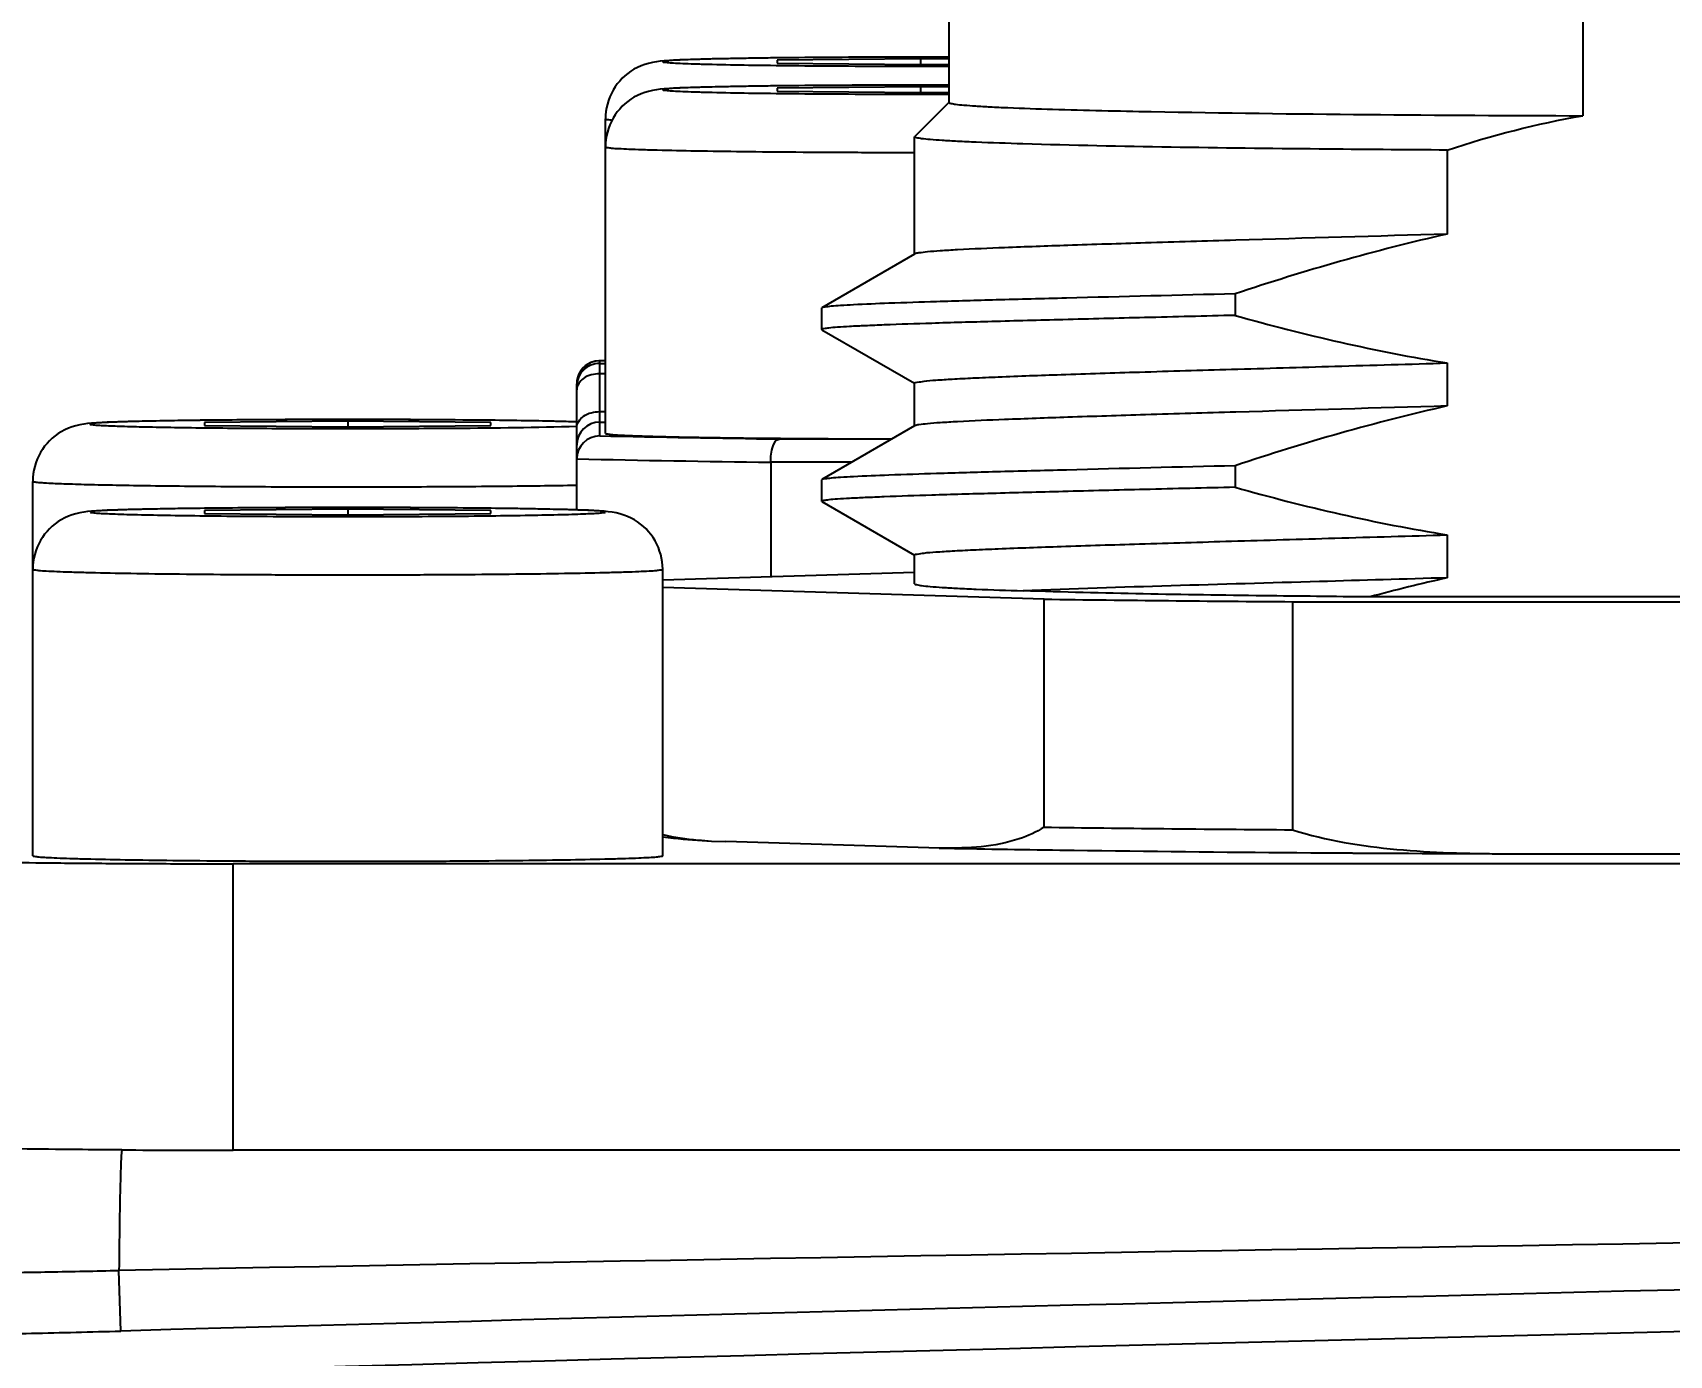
# Model space of a CAD drawing. Header units: millimetres. Extents: x 5828 to 6704, y 123 to 421.
# Drawn here: x 6384.517 to 6385.231, y 277.892 to 278.469 of the extents above; entities that cross this region are included whole.
import ezdxf

# ---------------------------------------------------------------- set-up
doc = ezdxf.new("R2010")
doc.units = ezdxf.units.MM
doc.layers.add('外形图', color=7, linetype='Continuous')
doc.layers.add('尺寸标注', color=7, linetype='Continuous')
doc.styles.add('微软雅黑', font='msyh.ttc', dxfattribs={"height": 1.5})
doc.dimstyles.new('尺寸标注_1_20比例', dxfattribs={"dimtxt": 1.5, "dimasz": 1.25, "dimexe": 0.5, "dimexo": 0.4, "dimgap": 0.5, "dimtad": 1, "dimdec": 1, "dimlfac": 20, "dimdsep": 46, "dimtxsty": '微软雅黑', "dimcen": 0.09, "dimadec": 0, "dimazin": 0, "dimtp": 0.01, "dimtm": 0.01, "dimtfac": 1, "dimtdec": 1, "dimtofl": 0, "dimtmove": 0, "dimatfit": 3, "dimfxl": 1, "dimtolj": 1, "dimarcsym": 0})

# ---------------------------------------------------------------- blocks, each defined once
blk = doc.blocks.new('*D1082')
at = {"layer": 'Defpoints', "color": 0}
for p in [(6409.45448, 284.82291), (6409.45448, 280.40688), (6378.70659, 275.36932)]:
    blk.add_point(p, dxfattribs=at)
at = {"layer": '尺寸标注', "color": 0, "lineweight": -2}
for p, q in [((6378.70659, 275.76932), (6378.70659, 285.32291)), ((6409.45448, 280.80688), (6409.45448, 285.32291)), ((6379.95659, 284.82291), (6408.20448, 284.82291))]:
    blk.add_line(p, q, dxfattribs=at)
at = {"layer": '尺寸标注', "color": 0}
for points in [[(6379.95659, 285.03125), (6379.95659, 284.61458), (6378.70659, 284.82291)], [(6408.20448, 284.61458), (6408.20448, 285.03125), (6409.45448, 284.82291)]]:
    blk.add_solid(points, dxfattribs=at)
at = {"layer": '尺寸标注', "color": 0, "insert": (6394.08053, 286.09453), "char_height": 1.5, "attachment_point": 5, "style": '微软雅黑'}
blk.add_mtext('\\A1;\\A1;{\\fAlibaba PuHuiTi 3.0 55 Regular|b0|i0|c134|p18;615}', dxfattribs=at)

msp = doc.modelspace()

# ---------------------------------------------------------------- linework, layer by layer
at = {"layer": '外形图', "linetype": 'ByBlock'}
for p, q in [((6384.91699, 278.43885), (6384.91699, 278.72881)), ((6385.19364, 278.72302), (6385.19364, 278.43306)), ((6384.90449, 278.45792), (6384.84199, 278.45729)), ((6384.84199, 278.45729), (6384.84199, 278.45603)), ((6384.84199, 278.45603), (6384.90449, 278.4554)), ((6384.90449, 278.45792), (6384.90449, 278.4554)), ((6384.91699, 278.45779), (6384.90449, 278.45792)), ((6384.90449, 278.4554), (6384.91699, 278.45553)), ((6384.90449, 278.4457), (6384.84199, 278.44507)), ((6384.84199, 278.44507), (6384.84199, 278.44381)), ((6384.84199, 278.44381), (6384.90449, 278.44318)), ((6384.91696, 278.43888), (6384.90204, 278.42396)), ((6384.90449, 278.4457), (6384.90449, 278.44318)), ((6384.91699, 278.44558), (6384.90449, 278.4457)), ((6384.90449, 278.44318), (6384.91699, 278.44331)), ((6384.76699, 278.29447), (6384.76699, 278.43166)), ((6384.90199, 278.42386), (6384.90204, 278.42396)), ((6384.90199, 278.37278), (6384.90199, 278.42386)), ((6385.13451, 278.41807), (6385.13451, 278.38143)), ((6384.90199, 278.37269), (6384.86149, 278.34929)), ((6384.90213, 278.37278), (6384.90199, 278.37269)), ((6385.04189, 278.35534), (6385.04189, 278.34596)), ((6384.86149, 278.34929), (6384.8614, 278.34918)), ((6384.8614, 278.33981), (6384.8614, 278.34918)), ((6384.8614, 278.33981), (6384.86149, 278.33969)), ((6384.86149, 278.33969), (6384.90196, 278.31631)), ((6384.76449, 278.32612), (6384.76407, 278.32611)), ((6384.76449, 278.29339), (6384.76449, 278.32612)), ((6384.76699, 278.32612), (6384.76449, 278.32612)), ((6384.76449, 278.32502), (6384.76699, 278.32502)), ((6385.13451, 278.32519), (6385.13451, 278.30644)), ((6384.76699, 278.32045), (6384.76449, 278.32045)), ((6384.75449, 278.26107), (6384.75449, 278.31612)), ((6384.90199, 278.29779), (6384.90199, 278.31629)), ((6384.76449, 278.30395), (6384.76699, 278.30395)), ((6384.65449, 278.29981), (6384.59199, 278.29918)), ((6384.59199, 278.29918), (6384.59199, 278.29792)), ((6384.59199, 278.29792), (6384.65449, 278.29729)), ((6384.65449, 278.29981), (6384.65449, 278.29729)), ((6384.71699, 278.29918), (6384.65449, 278.29981)), ((6384.65449, 278.29729), (6384.71699, 278.29792)), ((6384.71699, 278.29792), (6384.71699, 278.29918)), ((6384.76449, 278.29938), (6384.76699, 278.29938)), ((6384.90199, 278.29771), (6384.86149, 278.2743)), ((6384.90213, 278.29779), (6384.90199, 278.29771)), ((6384.89216, 278.29202), (6384.84279, 278.29202)), ((6384.83916, 278.28185), (6384.83916, 278.23204)), ((6384.87455, 278.28185), (6384.83916, 278.28185)), ((6384.86149, 278.2743), (6384.8614, 278.27419)), ((6385.04189, 278.28035), (6385.04189, 278.27097)), ((6384.51699, 278.11018), (6384.51699, 278.27355)), ((6384.8614, 278.26482), (6384.8614, 278.27419)), ((6384.65449, 278.26141), (6384.59199, 278.26078)), ((6384.59199, 278.26078), (6384.59199, 278.25952)), ((6384.65449, 278.26141), (6384.65449, 278.25889)), ((6384.71699, 278.26078), (6384.65449, 278.26141)), ((6384.71699, 278.25952), (6384.71699, 278.26078)), ((6384.8614, 278.26482), (6384.86149, 278.26471)), ((6384.86149, 278.2647), (6384.90196, 278.24132)), ((6384.59199, 278.25952), (6384.65449, 278.25889)), ((6384.65449, 278.25889), (6384.71699, 278.25952)), ((6385.13451, 278.2502), (6385.13451, 278.23145)), ((6384.90199, 278.22889), (6384.90199, 278.2413)), ((6384.79199, 278.11018), (6384.79199, 278.23516)), ((6384.79199, 278.23061), (6384.90199, 278.23394)), ((6384.95853, 278.22212), (6384.79199, 278.22716)), ((6384.95853, 278.12264), (6384.95853, 278.22212)), ((6385.06699, 278.22103), (6385.06699, 278.12155)), ((6385.06699, 278.22103), (6385.44199, 278.22103)), ((6385.45198, 278.22311), (6385.10064, 278.22311)), ((6384.81337, 278.1166), (6384.81955, 278.11634)), ((6384.91282, 278.11353), (6384.81955, 278.11634)), ((6384.91407, 278.11352), (6384.91282, 278.11354)), ((6385.1588, 278.11106), (6385.16015, 278.11106)), ((6385.16015, 278.11105), (6385.34883, 278.11105)), ((6384.60449, 277.9817), (6384.60449, 278.10669)), ((6385.90449, 278.10669), (6384.60449, 278.10669)), ((6385.90449, 277.9817), (6384.60449, 277.9817)), ((6384.55538, 277.90282), (6384.55464, 277.92927))]:
    msp.add_line(p, q, dxfattribs=at)
msp.add_lwpolyline([(6384.76407, 278.32611), (6384.76281, 278.32598), (6384.76158, 278.32569), (6384.76039, 278.32524), (6384.75926, 278.32464), (6384.75822, 278.32391), (6384.75728, 278.32305), (6384.75646, 278.32208), (6384.75577, 278.32101), (6384.75522, 278.31986), (6384.75482, 278.31865), (6384.75457, 278.31739), (6384.75449, 278.31612)], dxfattribs=at)
for centre, radius, start, end in [((6384.90469, 272.49849), 5.96014, 89.881718, 90.603248), ((6384.90469, 272.48627), 5.96014, 89.881718, 90.603248), ((6384.76449, 278.31612), 0.01, 90.01533, 179.98577), ((6384.76449, 278.31503), 0.01, 89.99564, 179.99571), ((6384.65449, 272.50546), 5.79507, 89.381606, 90.618447), ((6384.76449, 278.28938), 0.01, 89.99564, 179.99547), ((6384.76457, 278.28331), 0.01008, 90.43311, 179.91963), ((6385.03893, 291.77465), 13.48406, 268.833781, 269.166524), ((6385.03632, 292.00559), 13.72516, 268.8234, 269.176905), ((6384.65449, 272.46706), 5.79507, 89.381606, 90.618447), ((6385.31588, 277.42277), 0.82877, 102.64085, 105.05247), ((6385.20125, 296.92769), 18.70714, 269.256593, 269.588804), ((6385.16755, 293.84345), 15.7222, 269.238255, 269.42854), ((6385.20948, 297.89389), 19.77286, 269.42409, 269.587092), ((6384.82303, 278.28947), 0.17313, 264.8259, 266.80123), ((6384.60428, 286.27384), 8.29214, 269.665975, 270.001432), ((6390.24591, -28.44798), 306.43011, 90.8023054, 91.0642056), ((6390.31714, 72.128), 205.85547, 91.2140776, 91.6038817)]:
    msp.add_arc(centre, radius, start, end, dxfattribs=at)
for points, knots in [([(6384.79265, 278.45701), (6384.7881, 278.45665), (6384.77908, 278.4546), (6384.76934, 278.44477), (6384.76699, 278.436), (6384.76699, 278.43166)], [0, 0, 0, 0, 0.346305, 0.671206, 1, 1, 1, 1]), ([(6384.91701, 278.45861), (6384.90914, 278.45863), (6384.89356, 278.45863), (6384.87078, 278.45855), (6384.84947, 278.45839), (6384.8306, 278.45816), (6384.81677, 278.45791), (6384.80755, 278.45766), (6384.80214, 278.4575), (6384.79801, 278.45727), (6384.79471, 278.45719), (6384.79327, 278.45683), (6384.79199, 278.45688), (6384.79199, 278.45666)], [0, 0, 0, 0, 0.188778, 0.37365, 0.546473, 0.699637, 0.826397, 0.878081, 0.921179, 0.955219, 0.979832, 0.994767, 1, 1, 1, 1]), ([(6384.79199, 278.45666), (6384.79199, 278.45644), (6384.79327, 278.45649), (6384.79471, 278.45613), (6384.79801, 278.45605), (6384.80214, 278.45582), (6384.80755, 278.45566), (6384.81677, 278.45541), (6384.8306, 278.45516), (6384.84947, 278.45493), (6384.87078, 278.45477), (6384.89356, 278.45469), (6384.90914, 278.45469), (6384.91701, 278.45471)], [0, 0, 0, 0, 0.005233, 0.020168, 0.044781, 0.078821, 0.121919, 0.173603, 0.300363, 0.453527, 0.62635, 0.811222, 1, 1, 1, 1]), ([(6384.84194, 278.4583), (6384.83162, 278.45818), (6384.81519, 278.45787), (6384.79875, 278.45749), (6384.79265, 278.45701)], [0, 0, 0, 0, 0.628141, 1, 1, 1, 1]), ([(6384.91701, 278.44639), (6384.90914, 278.44641), (6384.89356, 278.44641), (6384.87078, 278.44633), (6384.84947, 278.44617), (6384.8306, 278.44594), (6384.81677, 278.44569), (6384.80755, 278.44544), (6384.80214, 278.44528), (6384.79801, 278.44505), (6384.79471, 278.44497), (6384.79327, 278.44461), (6384.79199, 278.44466), (6384.79199, 278.44444)], [0, 0, 0, 0, 0.188778, 0.37365, 0.546473, 0.699637, 0.826397, 0.878081, 0.921179, 0.955219, 0.979832, 0.994767, 1, 1, 1, 1]), ([(6384.84194, 278.44608), (6384.83162, 278.44596), (6384.81519, 278.44565), (6384.79875, 278.44527), (6384.79265, 278.44479)], [0, 0, 0, 0, 0.628141, 1, 1, 1, 1]), ([(6384.79265, 278.44479), (6384.7881, 278.44443), (6384.77908, 278.44239), (6384.76934, 278.43255), (6384.76699, 278.42378), (6384.76699, 278.41945)], [0, 0, 0, 0, 0.346305, 0.671206, 1, 1, 1, 1]), ([(6384.79199, 278.44444), (6384.79199, 278.44423), (6384.79327, 278.44428), (6384.79471, 278.44392), (6384.79801, 278.44384), (6384.80214, 278.44361), (6384.80755, 278.44345), (6384.81677, 278.4432), (6384.8306, 278.44295), (6384.84947, 278.44271), (6384.87078, 278.44256), (6384.89356, 278.44248), (6384.90914, 278.44248), (6384.91701, 278.44249)], [0, 0, 0, 0, 0.005233, 0.020168, 0.044781, 0.078821, 0.121919, 0.173603, 0.300363, 0.453527, 0.62635, 0.811222, 1, 1, 1, 1]), ([(6384.91699, 278.43885), (6384.91699, 278.43858), (6384.9184, 278.43837), (6384.92019, 278.43798), (6384.92401, 278.43766), (6384.92893, 278.43728), (6384.93537, 278.43693), (6384.94659, 278.43641), (6384.9557, 278.4361), (6384.96221, 278.43591)], [0, 0, 0, 0, 0.018033, 0.066444, 0.146108, 0.256852, 0.398264, 0.569756, 1, 1, 1, 1]), ([(6384.76699, 278.43166), (6384.76699, 278.43141), (6384.76847, 278.43146), (6384.76912, 278.43124), (6384.76984, 278.43118)], [0, 0, 0, 0, 0.259962, 1, 1, 1, 1]), ([(6384.96221, 278.43591), (6384.97656, 278.43547), (6385.05369, 278.43377), (6385.13085, 278.43326), (6385.19364, 278.43306)], [0, 0, 0, 0, 0.186127, 1, 1, 1, 1]), ([(6384.76699, 278.41945), (6384.76699, 278.41922), (6384.76831, 278.41924), (6384.76983, 278.41887), (6384.77326, 278.41875), (6384.77759, 278.4185), (6384.78325, 278.41831), (6384.79295, 278.41802), (6384.80761, 278.41773), (6384.82777, 278.41744), (6384.85082, 278.41722), (6384.87588, 278.41709), (6384.89317, 278.41705), (6384.90199, 278.41705)], [0, 0, 0, 0, 0.005089, 0.019511, 0.043289, 0.076222, 0.118009, 0.168261, 0.292201, 0.443398, 0.616181, 0.804066, 1, 1, 1, 1]), ([(6384.94922, 278.42078), (6384.94242, 278.42099), (6384.9329, 278.4213), (6384.92118, 278.42184), (6384.91446, 278.42221), (6384.90932, 278.4226), (6384.90533, 278.42294), (6384.90347, 278.42335), (6384.90199, 278.42357), (6384.90199, 278.42386)], [0, 0, 0, 0, 0.430244, 0.601736, 0.743148, 0.853892, 0.933556, 0.981967, 1, 1, 1, 1]), ([(6385.13451, 278.41807), (6385.11589, 278.41819), (6385.05412, 278.41871), (6384.99235, 278.41948), (6384.94922, 278.42078)], [0, 0, 0, 0, 0.301483, 1, 1, 1, 1]), ([(6385.13451, 278.38143), (6385.10376, 278.38051), (6385.05983, 278.37927), (6385.00459, 278.37762), (6384.97092, 278.37658), (6384.94358, 278.37558), (6384.92501, 278.37482), (6384.91379, 278.37413), (6384.90815, 278.37376), (6384.90453, 278.37327), (6384.90264, 278.37307), (6384.90213, 278.37278)], [0, 0, 0, 0, 0.396809, 0.566827, 0.712727, 0.831266, 0.91981, 0.9522, 0.976421, 0.992357, 1, 1, 1, 1]), ([(6385.04189, 278.35534), (6385.01734, 278.35473), (6384.98255, 278.35386), (6384.93911, 278.35273), (6384.91327, 278.35199), (6384.89252, 278.3513), (6384.87854, 278.35075), (6384.87014, 278.35026), (6384.86595, 278.34999), (6384.86326, 278.34964), (6384.86187, 278.34951), (6384.86149, 278.34929)], [0, 0, 0, 0, 0.408114, 0.57817, 0.722069, 0.83767, 0.92326, 0.954392, 0.977592, 0.992787, 1, 1, 1, 1]), ([(6385.04189, 278.34596), (6385.02871, 278.34563), (6385.00366, 278.34502), (6384.96824, 278.34413), (6384.93727, 278.3433), (6384.91125, 278.34256), (6384.89284, 278.34195), (6384.88091, 278.34145), (6384.87406, 278.34114), (6384.86886, 278.34079), (6384.86477, 278.34058), (6384.86295, 278.34015), (6384.8614, 278.34008), (6384.8614, 278.33981)], [0, 0, 0, 0, 0.218912, 0.416067, 0.588402, 0.733231, 0.848306, 0.894109, 0.931842, 0.961364, 0.982569, 0.995404, 1, 1, 1, 1]), ([(6384.90199, 278.31637), (6384.90199, 278.31675), (6384.90406, 278.31686), (6384.90653, 278.31744), (6384.912, 278.31775), (6384.91896, 278.31823), (6384.92809, 278.31868), (6384.94392, 278.31938), (6384.96817, 278.32023), (6385.0021, 278.32132), (6385.04194, 278.32249), (6385.08673, 278.3238), (6385.11815, 278.32471), (6385.13451, 278.32519)], [0, 0, 0, 0, 0.00482, 0.018208, 0.040287, 0.070963, 0.110068, 0.157377, 0.275464, 0.422483, 0.595011, 0.789023, 1, 1, 1, 1]), ([(6384.76449, 278.32045), (6384.76204, 278.32045), (6384.75751, 278.31956), (6384.75449, 278.31541), (6384.75449, 278.3135)], [0, 0, 0, 0, 0.562669, 1, 1, 1, 1]), ([(6384.75449, 278.29701), (6384.75449, 278.29891), (6384.75751, 278.30306), (6384.76204, 278.30395), (6384.76449, 278.30395)], [0, 0, 0, 0, 0.437331, 1, 1, 1, 1]), ([(6385.13451, 278.30644), (6385.10376, 278.30552), (6385.05983, 278.30428), (6385.00459, 278.30263), (6384.97092, 278.30159), (6384.94358, 278.30059), (6384.92501, 278.29983), (6384.91379, 278.29915), (6384.90815, 278.29877), (6384.90453, 278.29828), (6384.90264, 278.29808), (6384.90213, 278.29779)], [0, 0, 0, 0, 0.396809, 0.566827, 0.712727, 0.831266, 0.91981, 0.9522, 0.976421, 0.992357, 1, 1, 1, 1]), ([(6384.54265, 278.2989), (6384.5381, 278.29854), (6384.52908, 278.29649), (6384.51934, 278.28665), (6384.51699, 278.27789), (6384.51699, 278.27355)], [0, 0, 0, 0, 0.346305, 0.671206, 1, 1, 1, 1]), ([(6384.75457, 278.29944), (6384.73684, 278.30005), (6384.70708, 278.30032), (6384.6649, 278.30054), (6384.63455, 278.3005), (6384.61069, 278.30037), (6384.59429, 278.30022), (6384.57956, 278.30002), (6384.5669, 278.2998), (6384.5567, 278.29953), (6384.54977, 278.2993), (6384.54578, 278.29905), (6384.54371, 278.29894), (6384.54278, 278.29872), (6384.54199, 278.29869), (6384.54199, 278.29855)], [0, 0, 0, 0, 0.250287, 0.419819, 0.594947, 0.67855, 0.756391, 0.826313, 0.886378, 0.934924, 0.970609, 0.983309, 0.992459, 0.998009, 1, 1, 1, 1]), ([(6384.54199, 278.29855), (6384.54199, 278.29841), (6384.54278, 278.29837), (6384.54371, 278.29816), (6384.54578, 278.29805), (6384.54977, 278.2978), (6384.55669, 278.29757), (6384.56688, 278.2973), (6384.57954, 278.29707), (6384.59426, 278.29688), (6384.61065, 278.29673), (6384.63449, 278.29659), (6384.66484, 278.29655), (6384.70702, 278.29677), (6384.73678, 278.29705), (6384.75452, 278.29765)], [0, 0, 0, 0, 0.00199, 0.007537, 0.016684, 0.029378, 0.065048, 0.113573, 0.173614, 0.243511, 0.321327, 0.404908, 0.580009, 0.74955, 1, 1, 1, 1]), ([(6384.59194, 278.30019), (6384.58162, 278.30007), (6384.56519, 278.29976), (6384.54875, 278.29938), (6384.54265, 278.2989)], [0, 0, 0, 0, 0.628141, 1, 1, 1, 1]), ([(6384.75456, 278.29946), (6384.75207, 278.29954), (6384.73956, 278.29989), (6384.72705, 278.30007), (6384.71704, 278.30019)], [0, 0, 0, 0, 0.199103, 1, 1, 1, 1]), ([(6384.76699, 278.29447), (6384.76699, 278.29426), (6384.76819, 278.29425), (6384.76958, 278.29392), (6384.77271, 278.2938), (6384.77665, 278.29356), (6384.78183, 278.29338), (6384.79071, 278.2931), (6384.80418, 278.29281), (6384.82279, 278.29252), (6384.84419, 278.2923), (6384.86765, 278.29214), (6384.8839, 278.29209), (6384.89224, 278.29208)], [0, 0, 0, 0, 0.005023, 0.019192, 0.042556, 0.074939, 0.116073, 0.16561, 0.288135, 0.438334, 0.611075, 0.800455, 1, 1, 1, 1]), ([(6384.83916, 278.28185), (6384.83916, 278.28429), (6384.83938, 278.28764), (6384.8415, 278.29196), (6384.84279, 278.29202)], [0, 0, 0, 0, 0.653534, 1, 1, 1, 1]), ([(6385.04189, 278.28035), (6385.01734, 278.27974), (6384.98255, 278.27887), (6384.93911, 278.27774), (6384.91327, 278.277), (6384.89252, 278.27631), (6384.87854, 278.27577), (6384.87014, 278.27527), (6384.86595, 278.27501), (6384.86326, 278.27465), (6384.86187, 278.27452), (6384.86149, 278.2743)], [0, 0, 0, 0, 0.408114, 0.57817, 0.722069, 0.83767, 0.92326, 0.954392, 0.977592, 0.992787, 1, 1, 1, 1]), ([(6384.51699, 278.27355), (6384.51699, 278.27341), (6384.51775, 278.27334), (6384.51868, 278.27313), (6384.5207, 278.273), (6384.52462, 278.27273), (6384.53145, 278.27247), (6384.54156, 278.27217), (6384.5542, 278.2719), (6384.56906, 278.27166), (6384.58582, 278.27146), (6384.61085, 278.27125), (6384.64383, 278.27113), (6384.68338, 278.27117), (6384.72038, 278.27141), (6384.7438, 278.27171), (6384.75451, 278.27191)], [0, 0, 0, 0, 0.001774, 0.006644, 0.014668, 0.025816, 0.057233, 0.100213, 0.153808, 0.216833, 0.287889, 0.365402, 0.532818, 0.704313, 0.864758, 1, 1, 1, 1]), ([(6385.04189, 278.27097), (6385.02871, 278.27064), (6385.00366, 278.27003), (6384.96824, 278.26914), (6384.93727, 278.26831), (6384.91125, 278.26757), (6384.89284, 278.26696), (6384.88091, 278.26646), (6384.87406, 278.26615), (6384.86886, 278.2658), (6384.86477, 278.26559), (6384.86295, 278.26516), (6384.8614, 278.26509), (6384.8614, 278.26482)], [0, 0, 0, 0, 0.218912, 0.416067, 0.588402, 0.733231, 0.848306, 0.894109, 0.931842, 0.961364, 0.982569, 0.995404, 1, 1, 1, 1]), ([(6384.54265, 278.2605), (6384.5381, 278.26014), (6384.52908, 278.25809), (6384.51934, 278.24826), (6384.51699, 278.23949), (6384.51699, 278.23516)], [0, 0, 0, 0, 0.346305, 0.671206, 1, 1, 1, 1]), ([(6384.76699, 278.26015), (6384.76699, 278.26034), (6384.76588, 278.26033), (6384.76462, 278.26063), (6384.76174, 278.26073), (6384.75812, 278.26094), (6384.75338, 278.26109), (6384.74527, 278.26133), (6384.73302, 278.26157), (6384.71619, 278.26181), (6384.69699, 278.26198), (6384.67616, 278.26209), (6384.65449, 278.26213), (6384.63282, 278.26209), (6384.61199, 278.26198), (6384.59279, 278.26181), (6384.57596, 278.26157), (6384.56371, 278.26133), (6384.5556, 278.26109), (6384.55086, 278.26094), (6384.54724, 278.26073), (6384.54436, 278.26063), (6384.5431, 278.26033), (6384.54199, 278.26034), (6384.54199, 278.26015)], [0, 0, 0, 0, 0.002554, 0.009799, 0.021743, 0.038283, 0.059264, 0.084485, 0.146644, 0.222375, 0.308771, 0.402513, 0.5, 0.597487, 0.691229, 0.777625, 0.853356, 0.915515, 0.940736, 0.961717, 0.978257, 0.990201, 0.997446, 1, 1, 1, 1]), ([(6384.54199, 278.26015), (6384.54199, 278.25996), (6384.5431, 278.25998), (6384.54436, 278.25967), (6384.54724, 278.25958), (6384.55086, 278.25937), (6384.5556, 278.25921), (6384.56371, 278.25898), (6384.57596, 278.25873), (6384.59279, 278.2585), (6384.61199, 278.25832), (6384.63282, 278.25821), (6384.65449, 278.25818), (6384.67616, 278.25821), (6384.69699, 278.25832), (6384.71619, 278.2585), (6384.73302, 278.25873), (6384.74527, 278.25898), (6384.75338, 278.25921), (6384.75812, 278.25937), (6384.76174, 278.25958), (6384.76462, 278.25967), (6384.76588, 278.25998), (6384.76699, 278.25996), (6384.76699, 278.26015)], [0, 0, 0, 0, 0.002554, 0.009799, 0.021743, 0.038283, 0.059264, 0.084485, 0.146644, 0.222375, 0.308771, 0.402513, 0.5, 0.597487, 0.691229, 0.777625, 0.853356, 0.915515, 0.940736, 0.961717, 0.978257, 0.990201, 0.997446, 1, 1, 1, 1]), ([(6384.59194, 278.26179), (6384.58162, 278.26167), (6384.56519, 278.26136), (6384.54875, 278.26098), (6384.54265, 278.2605)], [0, 0, 0, 0, 0.628141, 1, 1, 1, 1]), ([(6384.76646, 278.26049), (6384.76036, 278.26098), (6384.74388, 278.26136), (6384.7274, 278.26167), (6384.71704, 278.26179)], [0, 0, 0, 0, 0.370922, 1, 1, 1, 1]), ([(6384.79199, 278.23516), (6384.79199, 278.23946), (6384.78968, 278.24815), (6384.78004, 278.25801), (6384.77104, 278.26012), (6384.76646, 278.26049)], [0, 0, 0, 0, 0.327149, 0.650675, 1, 1, 1, 1]), ([(6384.90199, 278.24138), (6384.90199, 278.24176), (6384.90406, 278.24187), (6384.90653, 278.24245), (6384.912, 278.24276), (6384.91896, 278.24325), (6384.92809, 278.24369), (6384.94392, 278.24439), (6384.96817, 278.24524), (6385.0021, 278.24633), (6385.04194, 278.2475), (6385.08673, 278.24881), (6385.11815, 278.24972), (6385.13451, 278.2502)], [0, 0, 0, 0, 0.00482, 0.018208, 0.040287, 0.070963, 0.110068, 0.157377, 0.275464, 0.422483, 0.59501, 0.789023, 1, 1, 1, 1]), ([(6384.51699, 278.23516), (6384.51699, 278.23492), (6384.51835, 278.23495), (6384.51989, 278.23457), (6384.52341, 278.23446), (6384.52783, 278.2342), (6384.53363, 278.23401), (6384.54354, 278.23372), (6384.55851, 278.23342), (6384.57908, 278.23313), (6384.60255, 278.23292), (6384.62801, 278.23279), (6384.65449, 278.23274), (6384.68097, 278.23279), (6384.70644, 278.23292), (6384.7299, 278.23313), (6384.75047, 278.23342), (6384.76544, 278.23372), (6384.77536, 278.23401), (6384.78115, 278.2342), (6384.78557, 278.23446), (6384.78909, 278.23457), (6384.79063, 278.23495), (6384.79199, 278.23492), (6384.79199, 278.23516)], [0, 0, 0, 0, 0.002554, 0.009799, 0.021743, 0.038283, 0.059264, 0.084486, 0.146644, 0.222375, 0.308771, 0.402513, 0.5, 0.597487, 0.691229, 0.777625, 0.853356, 0.915514, 0.940736, 0.961717, 0.978257, 0.990201, 0.997446, 1, 1, 1, 1]), ([(6385.13451, 278.23145), (6385.1159, 278.2309), (6385.05415, 278.22908), (6384.9924, 278.22743), (6384.94929, 278.22581)], [0, 0, 0, 0, 0.301448, 1, 1, 1, 1]), ([(6384.90199, 278.22889), (6384.90199, 278.2286), (6384.90347, 278.22838), (6384.90534, 278.22797), (6384.90934, 278.22763), (6384.91447, 278.22724), (6384.92121, 278.22687), (6384.93295, 278.22633), (6384.94248, 278.22601), (6384.94929, 278.22581)], [0, 0, 0, 0, 0.01803, 0.066443, 0.146108, 0.256855, 0.398269, 0.569762, 1, 1, 1, 1]), ([(6385.10064, 278.22311), (6385.0852, 278.22325), (6385.03474, 278.22383), (6384.98428, 278.22459), (6384.94929, 278.22581)], [0, 0, 0, 0, 0.306105, 1, 1, 1, 1]), ([(6384.792, 278.11846), (6384.79358, 278.11823), (6384.80067, 278.11736), (6384.80782, 278.11692), (6384.81337, 278.11661)], [0, 0, 0, 0, 0.222381, 1, 1, 1, 1]), ([(6384.95853, 278.12264), (6384.95513, 278.12051), (6384.94105, 278.11417), (6384.92534, 278.11336), (6384.91407, 278.11352)], [0, 0, 0, 0, 0.262282, 1, 1, 1, 1]), ([(6385.06699, 278.12155), (6385.08165, 278.11674), (6385.11251, 278.11201), (6385.14335, 278.11114), (6385.1588, 278.11106)], [0, 0, 0, 0, 0.499598, 1, 1, 1, 1]), ([(6384.51699, 278.11018), (6384.51699, 278.10994), (6384.51835, 278.10996), (6384.51989, 278.10959), (6384.52341, 278.10947), (6384.52783, 278.10922), (6384.53363, 278.10903), (6384.54354, 278.10874), (6384.55851, 278.10844), (6384.57908, 278.10815), (6384.60255, 278.10794), (6384.62801, 278.10781), (6384.65449, 278.10776), (6384.68097, 278.10781), (6384.70644, 278.10794), (6384.7299, 278.10815), (6384.75047, 278.10844), (6384.76544, 278.10874), (6384.77536, 278.10903), (6384.78115, 278.10922), (6384.78557, 278.10947), (6384.78909, 278.10959), (6384.79063, 278.10996), (6384.79199, 278.10994), (6384.79199, 278.11018)], [0, 0, 0, 0, 0.002554, 0.009799, 0.021743, 0.038283, 0.059264, 0.084486, 0.146644, 0.222375, 0.308771, 0.402513, 0.5, 0.597487, 0.691229, 0.777625, 0.853356, 0.915514, 0.940736, 0.961717, 0.978257, 0.990201, 0.997446, 1, 1, 1, 1]), ([(6384.91276, 278.11355), (6384.93027, 278.11321), (6385.01272, 278.11188), (6385.09518, 278.1113), (6385.16013, 278.11106)], [0, 0, 0, 0, 0.212406, 1, 1, 1, 1]), ([(6384.91282, 278.11354), (6384.93038, 278.1132), (6385.01281, 278.11187), (6385.09526, 278.11129), (6385.16015, 278.11106)], [0, 0, 0, 0, 0.212974, 1, 1, 1, 1]), ([(6384.45449, 278.1093), (6384.45449, 278.10905), (6384.45597, 278.10907), (6384.45766, 278.10866), (6384.46149, 278.10854), (6384.46632, 278.10826), (6384.47264, 278.10805), (6384.48346, 278.10773), (6384.49979, 278.10741), (6384.52222, 278.10709), (6384.54782, 278.10686), (6384.5756, 278.10672), (6384.59474, 278.10669), (6384.60449, 278.10669)], [0, 0, 0, 0, 0.005107, 0.019597, 0.043486, 0.076566, 0.118528, 0.168971, 0.293288, 0.44475, 0.617541, 0.805025, 1, 1, 1, 1]), ([(6384.55594, 277.98185), (6384.54935, 277.98188), (6384.52629, 277.98206), (6384.50322, 277.98234), (6384.48675, 277.9827)], [0, 0, 0, 0, 0.285633, 1, 1, 1, 1]), ([(6384.55585, 277.98185), (6384.55556, 277.98012), (6384.55546, 277.97467), (6384.55504, 277.96391), (6384.55484, 277.94812), (6384.55469, 277.93601), (6384.55464, 277.92927)], [0, 0, 0, 0, 0.099938, 0.309384, 0.615637, 1, 1, 1, 1]), ([(6384.39824, 277.92987), (6384.39825, 277.92959), (6384.39971, 277.92939), (6384.40159, 277.92902), (6384.40554, 277.92877), (6384.4106, 277.92849), (6384.41719, 277.92828), (6384.42847, 277.92804), (6384.4455, 277.92789), (6384.46889, 277.92792), (6384.49558, 277.92816), (6384.52453, 277.92861), (6384.54447, 277.92903), (6384.55464, 277.92927)], [0, 0, 0, 0, 0.005476, 0.020082, 0.044022, 0.077121, 0.119083, 0.169513, 0.293772, 0.445142, 0.617807, 0.805148, 1, 1, 1, 1]), ([(6384.35541, 277.90312), (6384.35541, 277.90275), (6384.35727, 277.90243), (6384.35967, 277.90199), (6384.36471, 277.90163), (6384.37119, 277.90129), (6384.3796, 277.90102), (6384.39404, 277.90073), (6384.41582, 277.90058), (6384.44574, 277.9007), (6384.47987, 277.90112), (6384.51689, 277.90182), (6384.54239, 277.90246), (6384.55538, 277.90282)], [0, 0, 0, 0, 0.005477, 0.020046, 0.043957, 0.077039, 0.118996, 0.169431, 0.293725, 0.445142, 0.617847, 0.805196, 1, 1, 1, 1])]:
    msp.add_open_spline(points, degree=3, knots=knots, dxfattribs=at)
for points in [[(6385.13451, 278.41807), (6385.15381, 278.42448), (6385.1736, 278.42962), (6385.19364, 278.43306)], [(6385.13451, 278.38143), (6385.10321, 278.37443), (6385.07232, 278.36548), (6385.04189, 278.35534)], [(6385.04189, 278.34596), (6385.07234, 278.33737), (6385.10327, 278.33019), (6385.13451, 278.32519)], [(6385.13451, 278.30644), (6385.10321, 278.29944), (6385.07232, 278.29049), (6385.04189, 278.28035)], [(6385.04189, 278.27097), (6385.07234, 278.26238), (6385.10327, 278.2552), (6385.13451, 278.2502)], [(6384.79199, 278.11945), (6384.79705, 278.11825), (6384.80223, 278.11752), (6384.80741, 278.11704)], [(6390.36638, 277.97746), (6387.89159, 277.96003), (6385.41637, 277.92432), (6382.94324, 277.83211)]]:
    msp.add_open_spline(points, degree=3, dxfattribs=at)

# ---------------------------------------------------------------- dimensions: what is measured, and where the dimension line sits
at = {"layer": '尺寸标注'}
dim = msp.add_linear_dim(base=(6409.45448, 284.82291), p1=(6378.70659, 275.36932), p2=(6409.45448, 280.40688), text='\\A1;{\\fAlibaba PuHuiTi 3.0 55 Regular|b0|i0|c134|p18;<>}', dimstyle='尺寸标注_1_20比例', dxfattribs=at)
dim.commit()
dim.dimension.update_dxf_attribs({"geometry": '*D1082', "text_midpoint": (6394.08053, 286.09453)})

doc.saveas('drawing.dxf')
